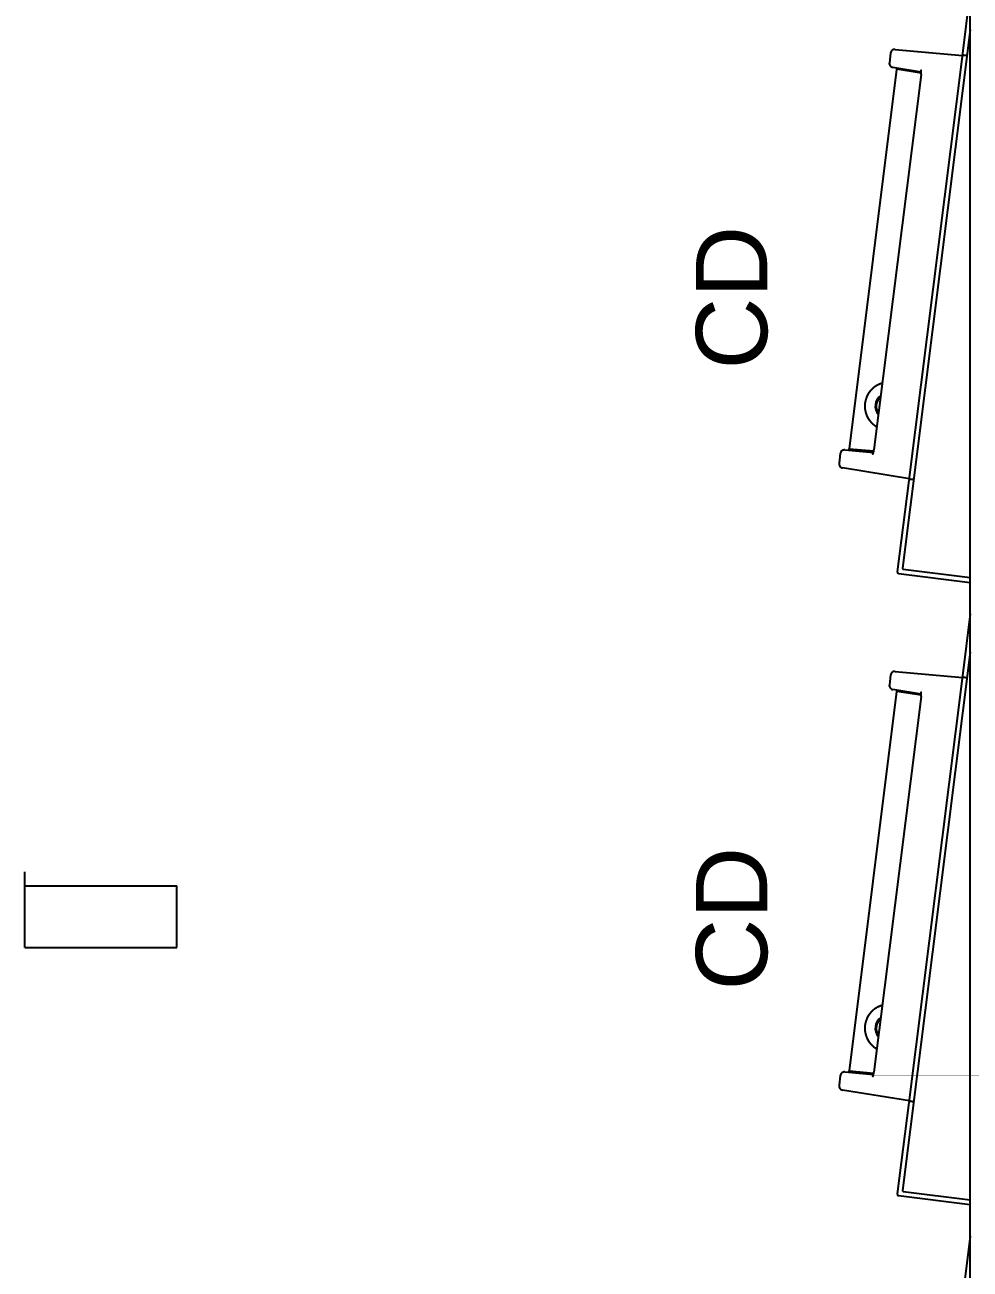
# Model space of a CAD drawing. Extents: x -22 to 17.7, y 1.4 to 35.6.
# Drawn here: x 3.377 to 5.367, y 5.03 to 7.65 of the extents above; entities that cross this region are included whole.
import ezdxf

# ---------------------------------------------------------------- set-up
doc = ezdxf.new("R2010")
doc.units = 0
doc.header["$LTSCALE"] = 0.02
doc.layers.add('ARCOND_BASE', color=7, linetype='CONTINUOUS')
doc.styles.add('PAVIM', font='swiss.ttf')

msp = doc.modelspace()

# ---------------------------------------------------------------- linework, layer by layer
at = {"layer": 'ARCOND_BASE'}
for p, q in [((5.3674, 6.4472), (5.3674, 7.7573)), ((5.3674, 7.7198), (5.351, 7.5897)), ((5.3674, 7.6394), (5.2252, 6.5058)), ((5.2096, 7.5986), (5.3515, 7.5858)), ((5.1998, 7.5908), (5.1973, 7.5705)), ((5.3503, 7.5838), (5.239, 6.6967)), ((5.3606, 7.5855), (5.3537, 7.5864)), ((5.3537, 7.5864), (5.3606, 7.5855)), ((5.2127, 7.5562), (5.1125, 6.7574)), ((5.2644, 7.5509), (5.2048, 7.5605)), ((5.2643, 7.5485), (5.2133, 7.5567)), ((5.264, 7.5456), (5.1648, 6.7551)), ((5.094, 6.7474), (5.0915, 6.7271)), ((5.1038, 6.7553), (5.1639, 6.7498)), ((5.1644, 6.7522), (5.113, 6.7569)), ((5.2397, 6.6944), (5.099, 6.7171)), ((5.2383, 6.6908), (5.2141, 6.4983)), ((5.2416, 6.6934), (5.2486, 6.6925)), ((5.2486, 6.6925), (5.2416, 6.6934)), ((5.2267, 6.5038), (5.3674, 6.4861)), ((5.2167, 6.4949), (5.3674, 6.4761)), ((5.3674, 5.1371), (5.3674, 6.4472)), ((5.3674, 6.4097), (5.351, 6.2796)), ((5.3674, 6.3293), (5.2252, 5.1957)), ((5.2096, 6.2885), (5.3515, 6.2758)), ((5.1998, 6.2807), (5.1973, 6.2604)), ((5.3503, 6.2737), (5.239, 5.3866)), ((5.3606, 6.2754), (5.3537, 6.2763)), ((5.3537, 6.2763), (5.3606, 6.2754)), ((5.2127, 6.2462), (5.1125, 5.4473)), ((5.2644, 6.2408), (5.2048, 6.2504)), ((5.2643, 6.2384), (5.2133, 6.2466)), ((5.264, 6.2355), (5.1648, 5.445)), ((3.3774, 5.8369), (3.3774, 5.8669)), ((3.3774, 5.8369), (3.6974, 5.8369)), ((3.3774, 5.7069), (3.3774, 5.8369)), ((3.6974, 5.7069), (3.6974, 5.8369)), ((3.3774, 5.7069), (3.6974, 5.7069)), ((5.094, 5.4373), (5.0915, 5.417)), ((5.1038, 5.4452), (5.1639, 5.4397)), ((5.1644, 5.4421), (5.113, 5.4468)), ((5.2397, 5.3843), (5.099, 5.407)), ((5.2383, 5.3807), (5.2141, 5.1882)), ((5.2416, 5.3833), (5.2486, 5.3824)), ((5.2486, 5.3824), (5.2416, 5.3833)), ((5.2267, 5.1937), (5.3674, 5.176)), ((5.2167, 5.1849), (5.3674, 5.166)), ((5.3674, 3.827), (5.3674, 5.1371)), ((5.3674, 5.0996), (5.351, 4.9696))]:
    msp.add_line(p, q, dxfattribs=at)
for centre, radius, start, end in [((5.3533, 7.5834), 0.003, 82.8505, 172.8505), ((5.354, 7.5894), 0.003, 172.8505, 262.8505), ((5.2413, 6.6904), 0.003, 82.8505, 172.8505), ((5.242, 6.6964), 0.003, 172.8505, 262.8505), ((5.2171, 6.4979), 0.003, 172.8505, 262.8505), ((5.2269, 6.5056), 0.0018, 172.8505, 262.8505), ((5.3533, 6.2733), 0.003, 82.8505, 172.8505), ((5.354, 6.2793), 0.003, 172.8505, 262.8505), ((5.2413, 5.3803), 0.003, 82.8505, 172.8505), ((5.242, 5.3863), 0.003, 172.8505, 262.8505), ((5.2171, 5.1878), 0.003, 172.8505, 262.8505), ((5.2269, 5.1955), 0.0018, 172.8505, 262.8505)]:
    msp.add_arc(centre, radius, start, end, dxfattribs=at)
for centre, start_param, end_param in [((5.1977, 6.847), 0.860792, 2.280801), ((5.1957, 6.8473), 0.752586, 2.389007), ((5.1977, 5.537), 0.860792, 2.280801), ((5.1957, 5.5372), 0.752586, 2.389007)]:
    msp.add_ellipse(centre, major_axis=(0.0035, 0.0278), ratio=0.999391, start_param=start_param, end_param=end_param, dxfattribs=at)
for points, degree, knots in [([(5.2096, 7.5986), (5.2095, 7.5986), (5.2095, 7.5986), (5.2084, 7.5987), (5.2073, 7.5986), (5.2052, 7.598), (5.2041, 7.5975), (5.2023, 7.596), (5.2015, 7.5951), (5.2003, 7.5931), (5.2, 7.592), (5.1998, 7.5908)], 3, [-0.027135, -0.027135, -0.027135, -0.027135, 0, 0, 3.29064, 3.29064, 6.80644, 6.80644, 10.322241, 10.322241, 13.838041, 13.838041, 13.838041, 13.838041]), ([(5.1973, 7.5705), (5.1971, 7.5693), (5.1972, 7.5682), (5.1978, 7.5659), (5.1983, 7.5648), (5.1998, 7.563), (5.2007, 7.5622), (5.2026, 7.5611), (5.2036, 7.5607), (5.2047, 7.5605), (5.2048, 7.5605), (5.2048, 7.5605)], 3, [0, 0, 0, 0, 3.5158, 3.5158, 7.031601, 7.031601, 10.547401, 10.547401, 13.819644, 13.819644, 13.865025, 13.865025, 13.865025, 13.865025]), ([(5.2127, 7.5562), (5.2127, 7.5563), (5.2127, 7.5563), (5.2127, 7.5564), (5.2128, 7.5564), (5.2128, 7.5564), (5.2128, 7.5565), (5.2128, 7.5565), (5.2129, 7.5565), (5.2129, 7.5566), (5.2129, 7.5566), (5.213, 7.5566), (5.213, 7.5566), (5.213, 7.5566), (5.2131, 7.5567), (5.2131, 7.5567), (5.2131, 7.5567), (5.2132, 7.5567), (5.2132, 7.5567), (5.2132, 7.5567), (5.2132, 7.5567), (5.2132, 7.5567), (5.2132, 7.5567), (5.2133, 7.5567), (5.2133, 7.5567), (5.2133, 7.5567), (5.2133, 7.5567), (5.2133, 7.5567)], 1, [0, 0, 0.0419879, 0.0839759, 0.1259638, 0.1668939, 0.2078241, 0.2487542, 0.2896843, 0.3303095, 0.3709346, 0.4115598, 0.4521849, 0.4928044, 0.5334239, 0.5740434, 0.614663, 0.6540309, 0.6933989, 0.7210082, 0.734611, 0.7482139, 0.7608778, 0.7735418, 0.7905417, 0.8075415, 0.8245414, 0.8466684, 0.8687953, 0.8687953]), ([(5.2223, 7.5552), (5.2224, 7.5554), (5.2224, 7.5556), (5.2224, 7.5559), (5.2224, 7.5561), (5.2224, 7.5563), (5.2224, 7.5565), (5.2225, 7.5567), (5.2225, 7.557), (5.2225, 7.5572), (5.2225, 7.5574), (5.2225, 7.5576), (5.2225, 7.5576)], 1, [2.902778, 2.902778, 3.094495, 3.327121, 3.559747, 3.792373, 4.024998, 4.26496, 4.504921, 4.744882, 4.984843, 5.224804, 5.464765, 5.490344, 5.490344]), ([(5.264, 7.5456), (5.264, 7.5458), (5.264, 7.546), (5.264, 7.5462), (5.2641, 7.5464), (5.2641, 7.5466), (5.2641, 7.5468), (5.2641, 7.547), (5.2641, 7.5472), (5.2642, 7.5474), (5.2642, 7.5477), (5.2642, 7.5479), (5.2642, 7.5481), (5.2642, 7.5483), (5.2643, 7.5485), (5.2643, 7.5487), (5.2643, 7.5489), (5.2643, 7.5491), (5.2643, 7.5493), (5.2643, 7.5495), (5.2643, 7.5497), (5.2643, 7.5499), (5.2644, 7.5501), (5.2644, 7.5503), (5.2644, 7.5505), (5.2644, 7.5507), (5.2644, 7.5509), (5.2644, 7.551), (5.2644, 7.5512), (5.2644, 7.5514), (5.2644, 7.5516), (5.2644, 7.5518), (5.2644, 7.5519), (5.2644, 7.5521), (5.2644, 7.5523), (5.2644, 7.5524), (5.2644, 7.5526), (5.2644, 7.5527), (5.2644, 7.5529), (5.2644, 7.553), (5.2644, 7.5532), (5.2644, 7.5533), (5.2643, 7.5534), (5.2643, 7.5536), (5.2643, 7.5537), (5.2643, 7.5538), (5.2643, 7.5539), (5.2643, 7.554), (5.2643, 7.5541), (5.2643, 7.5542), (5.2643, 7.5543), (5.2643, 7.5544), (5.2643, 7.5545), (5.2642, 7.5545), (5.2642, 7.5546), (5.2642, 7.5547), (5.2642, 7.5547), (5.2642, 7.5548), (5.2642, 7.5548), (5.2642, 7.5548), (5.2642, 7.5549), (5.2642, 7.5549), (5.2642, 7.5549), (5.2642, 7.5549), (5.2642, 7.5549), (5.2642, 7.5549)], 1, [0, 0, 0.200219, 0.400438, 0.600656, 0.800875, 1.001094, 1.217587, 1.434081, 1.650574, 1.867067, 2.08356, 2.300054, 2.516547, 2.73304, 2.949533, 3.166027, 3.38252, 3.599013, 3.815506, 4.032, 4.243984, 4.455968, 4.667952, 4.879936, 5.091921, 5.303905, 5.515889, 5.727873, 5.939857, 6.151842, 6.363826, 6.57581, 6.787794, 6.999778, 7.211763, 7.423747, 7.634351, 7.844955, 8.05556, 8.266164, 8.476768, 8.687372, 8.897977, 9.108581, 9.319185, 9.52979, 9.740394, 9.950998, 10.161602, 10.372207, 10.582811, 10.763907, 10.945002, 11.126098, 11.307193, 11.488289, 11.669385, 11.85048, 12.015872, 12.181264, 12.346656, 12.512048, 12.677439, 12.842831, 12.982571, 13.034543, 13.034543]), ([(5.1824, 6.8955), (5.182, 6.8954), (5.1813, 6.8952), (5.1805, 6.895), (5.1797, 6.8947), (5.179, 6.8945), (5.1782, 6.8942), (5.1775, 6.8939), (5.1767, 6.8936), (5.176, 6.8933), (5.1753, 6.893), (5.1745, 6.8927), (5.1738, 6.8923), (5.1731, 6.892), (5.1724, 6.8916), (5.1717, 6.8912), (5.171, 6.8908), (5.1703, 6.8904), (5.1696, 6.89), (5.1689, 6.8896), (5.1683, 6.8892), (5.1676, 6.8887), (5.1669, 6.8883), (5.1663, 6.8878), (5.1656, 6.8873), (5.165, 6.8868), (5.1644, 6.8863), (5.1637, 6.8858), (5.1631, 6.8853), (5.1625, 6.8848), (5.1619, 6.8843), (5.1613, 6.8837), (5.1608, 6.8832), (5.1602, 6.8826), (5.1596, 6.882), (5.1591, 6.8815), (5.1586, 6.8809), (5.158, 6.8803), (5.1575, 6.8797), (5.157, 6.879), (5.1565, 6.8784), (5.156, 6.8778), (5.1555, 6.8772), (5.155, 6.8765), (5.1546, 6.8759), (5.1541, 6.8752), (5.1537, 6.8745), (5.1533, 6.8739), (5.1528, 6.8732), (5.1524, 6.8725), (5.152, 6.8718), (5.1516, 6.8711), (5.1513, 6.8704), (5.1509, 6.8697), (5.1506, 6.869), (5.1502, 6.8682), (5.1499, 6.8675), (5.1496, 6.8668), (5.1493, 6.866), (5.149, 6.8653), (5.1487, 6.8645), (5.1484, 6.8638), (5.1482, 6.863), (5.1479, 6.8623), (5.1477, 6.8615), (5.1475, 6.8607), (5.1473, 6.86), (5.1471, 6.8592), (5.1469, 6.8584), (5.1467, 6.8576), (5.1465, 6.8568), (5.1464, 6.856), (5.1463, 6.8553), (5.1461, 6.8545), (5.146, 6.8537), (5.1459, 6.8529), (5.1459, 6.8521), (5.1458, 6.8513), (5.1457, 6.8505), (5.1457, 6.8497), (5.1457, 6.8489), (5.1456, 6.8481), (5.1456, 6.8473), (5.1456, 6.8465), (5.1457, 6.8457), (5.1457, 6.8449), (5.1457, 6.8441), (5.1458, 6.8433), (5.1459, 6.8425), (5.1459, 6.8417), (5.146, 6.8409), (5.1461, 6.8401), (5.1463, 6.8393), (5.1464, 6.8385), (5.1466, 6.8378), (5.1467, 6.837), (5.1469, 6.8362), (5.1471, 6.8354), (5.1473, 6.8346), (5.1475, 6.8339), (5.1477, 6.8331), (5.1479, 6.8323), (5.1482, 6.8316), (5.1484, 6.8308), (5.1487, 6.8301), (5.149, 6.8293), (5.1493, 6.8286), (5.1496, 6.8278), (5.1499, 6.8271), (5.1502, 6.8264), (5.1506, 6.8256), (5.1509, 6.8249), (5.1513, 6.8242), (5.1517, 6.8235), (5.152, 6.8228), (5.1524, 6.8221), (5.1529, 6.8214), (5.1533, 6.8207), (5.1537, 6.8201), (5.1541, 6.8194), (5.1546, 6.8187), (5.1551, 6.8181), (5.1555, 6.8174), (5.156, 6.8168), (5.1565, 6.8162), (5.157, 6.8155), (5.1575, 6.8149), (5.158, 6.8143), (5.1586, 6.8137), (5.1591, 6.8131), (5.1597, 6.8126), (5.1602, 6.812), (5.1608, 6.8114), (5.1614, 6.8109), (5.162, 6.8103), (5.1626, 6.8098), (5.1632, 6.8093), (5.1638, 6.8088), (5.1644, 6.8083), (5.165, 6.8078), (5.1657, 6.8073), (5.1663, 6.8068), (5.167, 6.8063), (5.1676, 6.8059), (5.1683, 6.8054), (5.169, 6.805), (5.1696, 6.8046), (5.1703, 6.8042), (5.1709, 6.8038)], 1, [3.527144, 3.527144, 3.535478, 3.551478, 3.567478, 3.583478, 3.599477, 3.615477, 3.631477, 3.647476, 3.663476, 3.679476, 3.695475, 3.711475, 3.727475, 3.743474, 3.759474, 3.775474, 3.791474, 3.807474, 3.823473, 3.839473, 3.855473, 3.871473, 3.887473, 3.903473, 3.919473, 3.935473, 3.951473, 3.967472, 3.983472, 3.999472, 4.015472, 4.031472, 4.047472, 4.063472, 4.079472, 4.095472, 4.111472, 4.127472, 4.143472, 4.159472, 4.175472, 4.191472, 4.207473, 4.223473, 4.239473, 4.255473, 4.271473, 4.287473, 4.303473, 4.319473, 4.335474, 4.351474, 4.367474, 4.383474, 4.399474, 4.415474, 4.431475, 4.447475, 4.463475, 4.479476, 4.495476, 4.511476, 4.527476, 4.543477, 4.559477, 4.575477, 4.591478, 4.607478, 4.623478, 4.639479, 4.655479, 4.671479, 4.68748, 4.70348, 4.71948, 4.735481, 4.751481, 4.767481, 4.783482, 4.799482, 4.815483, 4.831483, 4.847483, 4.863484, 4.879484, 4.895485, 4.911485, 4.927485, 4.943486, 4.959486, 4.975486, 4.991487, 5.007487, 5.023488, 5.039488, 5.055488, 5.071489, 5.087489, 5.103489, 5.11949, 5.13549, 5.15149, 5.16749, 5.183491, 5.199491, 5.215491, 5.231492, 5.247492, 5.263492, 5.279493, 5.295493, 5.311493, 5.327493, 5.343494, 5.359494, 5.375494, 5.391494, 5.407494, 5.423495, 5.439495, 5.455495, 5.471495, 5.487495, 5.503495, 5.519495, 5.535495, 5.551495, 5.567495, 5.583495, 5.599496, 5.615496, 5.631496, 5.647496, 5.663496, 5.679496, 5.695496, 5.711496, 5.727496, 5.743496, 5.759495, 5.775495, 5.791495, 5.807495, 5.823495, 5.839495, 5.855495, 5.871494, 5.885424, 5.885424]), ([(5.1038, 6.7553), (5.1037, 6.7553), (5.1037, 6.7553), (5.1026, 6.7553), (5.1015, 6.7552), (5.0994, 6.7546), (5.0983, 6.7541), (5.0965, 6.7526), (5.0957, 6.7517), (5.0945, 6.7497), (5.0942, 6.7486), (5.094, 6.7474)], 3, [-0.045381, -0.045381, -0.045381, -0.045381, 0, 0, 3.272243, 3.272243, 6.788044, 6.788044, 10.303844, 10.303844, 13.819644, 13.819644, 13.819644, 13.819644]), ([(5.113, 6.7569), (5.1129, 6.7569), (5.1129, 6.7569), (5.1129, 6.7569), (5.1129, 6.7569), (5.1129, 6.7569), (5.1129, 6.7569), (5.1129, 6.7569), (5.1129, 6.7569), (5.1128, 6.7569), (5.1128, 6.7569), (5.1128, 6.7569), (5.1127, 6.7569), (5.1127, 6.7569), (5.1127, 6.757), (5.1127, 6.757), (5.1126, 6.757), (5.1126, 6.7571), (5.1126, 6.7571), (5.1126, 6.7571), (5.1125, 6.7572), (5.1125, 6.7572), (5.1125, 6.7572), (5.1125, 6.7573), (5.1125, 6.7573), (5.1125, 6.7574), (5.1125, 6.7574)], 1, [0, 0, 0.0626187, 0.09388, 0.1065253, 0.1191706, 0.1318049, 0.1444393, 0.1613001, 0.1781609, 0.1950217, 0.2249463, 0.2548709, 0.2977034, 0.340536, 0.3833685, 0.4231744, 0.4629803, 0.5027861, 0.542592, 0.5832112, 0.6238303, 0.6644495, 0.7050686, 0.7460327, 0.7869968, 0.8279608, 0.8689249, 0.8689249]), ([(5.1217, 6.7536), (5.1217, 6.7537), (5.1217, 6.7539), (5.1218, 6.7541), (5.1218, 6.7543), (5.1218, 6.7545), (5.1219, 6.7547), (5.1219, 6.7549), (5.1219, 6.7551), (5.122, 6.7554), (5.122, 6.7556), (5.122, 6.7558), (5.1221, 6.756), (5.1221, 6.756)], 1, [21.441958, 21.441958, 21.467705, 21.698529, 21.929352, 22.160176, 22.391, 22.621824, 22.852647, 23.083471, 23.314295, 23.545119, 23.775943, 24.006766, 24.026551, 24.026551]), ([(5.1627, 6.746), (5.1627, 6.746), (5.1627, 6.746), (5.1627, 6.746), (5.1627, 6.746), (5.1627, 6.746), (5.1628, 6.7461), (5.1628, 6.7461), (5.1628, 6.7461), (5.1628, 6.7461), (5.1628, 6.7462), (5.1628, 6.7462), (5.1628, 6.7462), (5.1629, 6.7463), (5.1629, 6.7463), (5.1629, 6.7464), (5.1629, 6.7464), (5.1629, 6.7465), (5.163, 6.7466), (5.163, 6.7466), (5.163, 6.7467), (5.163, 6.7468), (5.1631, 6.7469), (5.1631, 6.747), (5.1631, 6.747), (5.1632, 6.7471), (5.1632, 6.7472), (5.1632, 6.7473), (5.1633, 6.7475), (5.1633, 6.7476), (5.1633, 6.7477), (5.1634, 6.7478), (5.1634, 6.748), (5.1635, 6.7481), (5.1635, 6.7482), (5.1635, 6.7484), (5.1636, 6.7485), (5.1636, 6.7486), (5.1636, 6.7488), (5.1637, 6.749), (5.1637, 6.7491), (5.1638, 6.7493), (5.1638, 6.7495), (5.1639, 6.7497), (5.1639, 6.7498), (5.1639, 6.75), (5.164, 6.7502), (5.164, 6.7504), (5.1641, 6.7506), (5.1641, 6.7508), (5.1641, 6.751), (5.1642, 6.7512), (5.1642, 6.7514), (5.1643, 6.7516), (5.1643, 6.7518), (5.1643, 6.752), (5.1644, 6.7522), (5.1644, 6.7524), (5.1644, 6.7526), (5.1645, 6.7528), (5.1645, 6.753), (5.1645, 6.7532), (5.1646, 6.7534), (5.1646, 6.7536), (5.1646, 6.7538), (5.1647, 6.754), (5.1647, 6.7542), (5.1647, 6.7545), (5.1648, 6.7547), (5.1648, 6.7549), (5.1648, 6.7551)], 1, [11.287326, 11.287326, 11.347666, 11.479103, 11.610541, 11.741979, 11.873417, 12.019793, 12.16617, 12.312547, 12.458923, 12.6053, 12.751676, 12.898053, 13.044429, 13.190806, 13.337183, 13.503495, 13.669808, 13.836121, 14.002433, 14.168746, 14.335059, 14.501372, 14.667684, 14.833997, 15.00031, 15.166623, 15.360061, 15.553499, 15.746938, 15.940376, 16.133814, 16.327253, 16.520691, 16.714129, 16.907568, 17.101006, 17.294444, 17.487883, 17.704962, 17.922041, 18.13912, 18.356199, 18.573278, 18.790357, 19.007436, 19.224515, 19.441594, 19.658673, 19.875752, 20.092831, 20.30991, 20.52293, 20.73595, 20.94897, 21.161989, 21.375009, 21.588029, 21.801049, 22.014069, 22.227089, 22.440109, 22.653129, 22.866148, 23.079168, 23.292188, 23.505208, 23.712646, 23.920084, 24.127522, 24.33496, 24.33496]), ([(5.0915, 6.7271), (5.0913, 6.726), (5.0914, 6.7248), (5.092, 6.7225), (5.0926, 6.7214), (5.094, 6.7196), (5.0949, 6.7188), (5.0968, 6.7177), (5.0979, 6.7173), (5.099, 6.7171), (5.099, 6.7171), (5.099, 6.7171)], 3, [0, 0, 0, 0, 3.5158, 3.5158, 7.031601, 7.031601, 10.547401, 10.547401, 13.838041, 13.838041, 13.865175, 13.865175, 13.865175, 13.865175]), ([(5.2096, 6.2885), (5.2095, 6.2885), (5.2095, 6.2885), (5.2084, 6.2886), (5.2073, 6.2885), (5.2052, 6.2879), (5.2041, 6.2874), (5.2023, 6.2859), (5.2015, 6.285), (5.2003, 6.283), (5.2, 6.2819), (5.1998, 6.2807)], 3, [-0.027135, -0.027135, -0.027135, -0.027135, 0, 0, 3.29064, 3.29064, 6.80644, 6.80644, 10.322241, 10.322241, 13.838041, 13.838041, 13.838041, 13.838041]), ([(5.1973, 6.2604), (5.1971, 6.2592), (5.1972, 6.2581), (5.1978, 6.2558), (5.1983, 6.2547), (5.1998, 6.2529), (5.2007, 6.2521), (5.2026, 6.251), (5.2036, 6.2506), (5.2047, 6.2504), (5.2048, 6.2504), (5.2048, 6.2504)], 3, [0, 0, 0, 0, 3.5158, 3.5158, 7.031601, 7.031601, 10.547401, 10.547401, 13.819644, 13.819644, 13.865025, 13.865025, 13.865025, 13.865025]), ([(5.2127, 6.2462), (5.2127, 6.2462), (5.2127, 6.2462), (5.2127, 6.2463), (5.2128, 6.2463), (5.2128, 6.2463), (5.2128, 6.2464), (5.2128, 6.2464), (5.2129, 6.2464), (5.2129, 6.2465), (5.2129, 6.2465), (5.213, 6.2465), (5.213, 6.2465), (5.213, 6.2466), (5.2131, 6.2466), (5.2131, 6.2466), (5.2131, 6.2466), (5.2132, 6.2466), (5.2132, 6.2466), (5.2132, 6.2466), (5.2132, 6.2466), (5.2132, 6.2466), (5.2132, 6.2466), (5.2133, 6.2466), (5.2133, 6.2466), (5.2133, 6.2466), (5.2133, 6.2466), (5.2133, 6.2466)], 1, [0, 0, 0.0419879, 0.0839759, 0.1259638, 0.1668939, 0.2078241, 0.2487542, 0.2896843, 0.3303095, 0.3709346, 0.4115598, 0.4521849, 0.4928044, 0.5334239, 0.5740434, 0.614663, 0.6540309, 0.6933989, 0.7210082, 0.734611, 0.7482139, 0.7608778, 0.7735418, 0.7905417, 0.8075415, 0.8245414, 0.8466684, 0.8687953, 0.8687953]), ([(5.2223, 6.2451), (5.2224, 6.2453), (5.2224, 6.2455), (5.2224, 6.2458), (5.2224, 6.246), (5.2224, 6.2462), (5.2224, 6.2464), (5.2225, 6.2466), (5.2225, 6.2469), (5.2225, 6.2471), (5.2225, 6.2473), (5.2225, 6.2475), (5.2225, 6.2475)], 1, [2.902778, 2.902778, 3.094495, 3.327121, 3.559747, 3.792373, 4.024998, 4.26496, 4.504921, 4.744882, 4.984843, 5.224804, 5.464765, 5.490344, 5.490344]), ([(5.264, 6.2355), (5.264, 6.2357), (5.264, 6.2359), (5.264, 6.2361), (5.2641, 6.2363), (5.2641, 6.2365), (5.2641, 6.2367), (5.2641, 6.2369), (5.2641, 6.2371), (5.2642, 6.2374), (5.2642, 6.2376), (5.2642, 6.2378), (5.2642, 6.238), (5.2642, 6.2382), (5.2643, 6.2384), (5.2643, 6.2386), (5.2643, 6.2388), (5.2643, 6.239), (5.2643, 6.2392), (5.2643, 6.2394), (5.2643, 6.2396), (5.2643, 6.2398), (5.2644, 6.24), (5.2644, 6.2402), (5.2644, 6.2404), (5.2644, 6.2406), (5.2644, 6.2408), (5.2644, 6.241), (5.2644, 6.2411), (5.2644, 6.2413), (5.2644, 6.2415), (5.2644, 6.2417), (5.2644, 6.2418), (5.2644, 6.242), (5.2644, 6.2422), (5.2644, 6.2423), (5.2644, 6.2425), (5.2644, 6.2426), (5.2644, 6.2428), (5.2644, 6.2429), (5.2644, 6.2431), (5.2644, 6.2432), (5.2643, 6.2433), (5.2643, 6.2435), (5.2643, 6.2436), (5.2643, 6.2437), (5.2643, 6.2438), (5.2643, 6.2439), (5.2643, 6.244), (5.2643, 6.2441), (5.2643, 6.2442), (5.2643, 6.2443), (5.2643, 6.2444), (5.2642, 6.2445), (5.2642, 6.2445), (5.2642, 6.2446), (5.2642, 6.2446), (5.2642, 6.2447), (5.2642, 6.2447), (5.2642, 6.2447), (5.2642, 6.2448), (5.2642, 6.2448), (5.2642, 6.2448), (5.2642, 6.2448), (5.2642, 6.2448), (5.2642, 6.2448)], 1, [0, 0, 0.200219, 0.400438, 0.600656, 0.800875, 1.001094, 1.217587, 1.434081, 1.650574, 1.867067, 2.08356, 2.300054, 2.516547, 2.73304, 2.949533, 3.166027, 3.38252, 3.599013, 3.815506, 4.032, 4.243984, 4.455968, 4.667952, 4.879936, 5.091921, 5.303905, 5.515889, 5.727873, 5.939857, 6.151842, 6.363826, 6.57581, 6.787794, 6.999778, 7.211763, 7.423747, 7.634351, 7.844955, 8.05556, 8.266164, 8.476768, 8.687372, 8.897977, 9.108581, 9.319185, 9.52979, 9.740394, 9.950998, 10.161602, 10.372207, 10.582811, 10.763907, 10.945002, 11.126098, 11.307193, 11.488289, 11.669385, 11.85048, 12.015872, 12.181264, 12.346656, 12.512048, 12.677439, 12.842831, 12.982571, 13.034543, 13.034543]), ([(5.1824, 5.5854), (5.182, 5.5853), (5.1813, 5.5851), (5.1805, 5.5849), (5.1797, 5.5846), (5.179, 5.5844), (5.1782, 5.5841), (5.1775, 5.5838), (5.1767, 5.5835), (5.176, 5.5832), (5.1753, 5.5829), (5.1745, 5.5826), (5.1738, 5.5822), (5.1731, 5.5819), (5.1724, 5.5815), (5.1717, 5.5811), (5.171, 5.5807), (5.1703, 5.5803), (5.1696, 5.5799), (5.1689, 5.5795), (5.1683, 5.5791), (5.1676, 5.5786), (5.1669, 5.5782), (5.1663, 5.5777), (5.1656, 5.5772), (5.165, 5.5767), (5.1644, 5.5762), (5.1637, 5.5757), (5.1631, 5.5752), (5.1625, 5.5747), (5.1619, 5.5742), (5.1613, 5.5736), (5.1608, 5.5731), (5.1602, 5.5725), (5.1596, 5.5719), (5.1591, 5.5714), (5.1586, 5.5708), (5.158, 5.5702), (5.1575, 5.5696), (5.157, 5.569), (5.1565, 5.5683), (5.156, 5.5677), (5.1555, 5.5671), (5.155, 5.5664), (5.1546, 5.5658), (5.1541, 5.5651), (5.1537, 5.5644), (5.1533, 5.5638), (5.1528, 5.5631), (5.1524, 5.5624), (5.152, 5.5617), (5.1516, 5.561), (5.1513, 5.5603), (5.1509, 5.5596), (5.1506, 5.5589), (5.1502, 5.5581), (5.1499, 5.5574), (5.1496, 5.5567), (5.1493, 5.5559), (5.149, 5.5552), (5.1487, 5.5544), (5.1484, 5.5537), (5.1482, 5.5529), (5.1479, 5.5522), (5.1477, 5.5514), (5.1475, 5.5506), (5.1473, 5.5499), (5.1471, 5.5491), (5.1469, 5.5483), (5.1467, 5.5475), (5.1465, 5.5467), (5.1464, 5.546), (5.1463, 5.5452), (5.1461, 5.5444), (5.146, 5.5436), (5.1459, 5.5428), (5.1459, 5.542), (5.1458, 5.5412), (5.1457, 5.5404), (5.1457, 5.5396), (5.1457, 5.5388), (5.1456, 5.538), (5.1456, 5.5372), (5.1456, 5.5364), (5.1457, 5.5356), (5.1457, 5.5348), (5.1457, 5.534), (5.1458, 5.5332), (5.1459, 5.5324), (5.1459, 5.5316), (5.146, 5.5308), (5.1461, 5.53), (5.1463, 5.5292), (5.1464, 5.5284), (5.1466, 5.5277), (5.1467, 5.5269), (5.1469, 5.5261), (5.1471, 5.5253), (5.1473, 5.5245), (5.1475, 5.5238), (5.1477, 5.523), (5.1479, 5.5222), (5.1482, 5.5215), (5.1484, 5.5207), (5.1487, 5.52), (5.149, 5.5192), (5.1493, 5.5185), (5.1496, 5.5177), (5.1499, 5.517), (5.1502, 5.5163), (5.1506, 5.5155), (5.1509, 5.5148), (5.1513, 5.5141), (5.1517, 5.5134), (5.152, 5.5127), (5.1524, 5.512), (5.1529, 5.5113), (5.1533, 5.5106), (5.1537, 5.51), (5.1541, 5.5093), (5.1546, 5.5086), (5.1551, 5.508), (5.1555, 5.5073), (5.156, 5.5067), (5.1565, 5.5061), (5.157, 5.5055), (5.1575, 5.5048), (5.158, 5.5042), (5.1586, 5.5036), (5.1591, 5.503), (5.1597, 5.5025), (5.1602, 5.5019), (5.1608, 5.5013), (5.1614, 5.5008), (5.162, 5.5002), (5.1626, 5.4997), (5.1632, 5.4992), (5.1638, 5.4987), (5.1644, 5.4982), (5.165, 5.4977), (5.1657, 5.4972), (5.1663, 5.4967), (5.167, 5.4962), (5.1676, 5.4958), (5.1683, 5.4954), (5.169, 5.4949), (5.1696, 5.4945), (5.1703, 5.4941), (5.1709, 5.4937)], 1, [3.527144, 3.527144, 3.535478, 3.551478, 3.567478, 3.583478, 3.599477, 3.615477, 3.631477, 3.647476, 3.663476, 3.679476, 3.695475, 3.711475, 3.727475, 3.743474, 3.759474, 3.775474, 3.791474, 3.807474, 3.823473, 3.839473, 3.855473, 3.871473, 3.887473, 3.903473, 3.919473, 3.935473, 3.951473, 3.967472, 3.983472, 3.999472, 4.015472, 4.031472, 4.047472, 4.063472, 4.079472, 4.095472, 4.111472, 4.127472, 4.143472, 4.159472, 4.175472, 4.191472, 4.207473, 4.223473, 4.239473, 4.255473, 4.271473, 4.287473, 4.303473, 4.319473, 4.335474, 4.351474, 4.367474, 4.383474, 4.399474, 4.415474, 4.431475, 4.447475, 4.463475, 4.479476, 4.495476, 4.511476, 4.527476, 4.543477, 4.559477, 4.575477, 4.591478, 4.607478, 4.623478, 4.639479, 4.655479, 4.671479, 4.68748, 4.70348, 4.71948, 4.735481, 4.751481, 4.767481, 4.783482, 4.799482, 4.815483, 4.831483, 4.847483, 4.863484, 4.879484, 4.895485, 4.911485, 4.927485, 4.943486, 4.959486, 4.975486, 4.991487, 5.007487, 5.023488, 5.039488, 5.055488, 5.071489, 5.087489, 5.103489, 5.11949, 5.13549, 5.15149, 5.16749, 5.183491, 5.199491, 5.215491, 5.231492, 5.247492, 5.263492, 5.279493, 5.295493, 5.311493, 5.327493, 5.343494, 5.359494, 5.375494, 5.391494, 5.407494, 5.423495, 5.439495, 5.455495, 5.471495, 5.487495, 5.503495, 5.519495, 5.535495, 5.551495, 5.567495, 5.583495, 5.599496, 5.615496, 5.631496, 5.647496, 5.663496, 5.679496, 5.695496, 5.711496, 5.727496, 5.743496, 5.759495, 5.775495, 5.791495, 5.807495, 5.823495, 5.839495, 5.855495, 5.871494, 5.885424, 5.885424]), ([(5.1038, 5.4452), (5.1037, 5.4452), (5.1037, 5.4452), (5.1026, 5.4453), (5.1015, 5.4451), (5.0994, 5.4445), (5.0983, 5.444), (5.0965, 5.4425), (5.0957, 5.4416), (5.0945, 5.4396), (5.0942, 5.4385), (5.094, 5.4373)], 3, [-0.045381, -0.045381, -0.045381, -0.045381, 0, 0, 3.272243, 3.272243, 6.788044, 6.788044, 10.303844, 10.303844, 13.819644, 13.819644, 13.819644, 13.819644]), ([(5.113, 5.4468), (5.1129, 5.4468), (5.1129, 5.4468), (5.1129, 5.4468), (5.1129, 5.4468), (5.1129, 5.4468), (5.1129, 5.4468), (5.1129, 5.4468), (5.1129, 5.4468), (5.1128, 5.4468), (5.1128, 5.4468), (5.1128, 5.4468), (5.1127, 5.4468), (5.1127, 5.4469), (5.1127, 5.4469), (5.1127, 5.4469), (5.1126, 5.4469), (5.1126, 5.447), (5.1126, 5.447), (5.1126, 5.447), (5.1125, 5.4471), (5.1125, 5.4471), (5.1125, 5.4472), (5.1125, 5.4472), (5.1125, 5.4472), (5.1125, 5.4473), (5.1125, 5.4473)], 1, [0, 0, 0.0626187, 0.09388, 0.1065253, 0.1191706, 0.1318049, 0.1444393, 0.1613001, 0.1781609, 0.1950217, 0.2249463, 0.2548709, 0.2977034, 0.340536, 0.3833685, 0.4231744, 0.4629803, 0.5027861, 0.542592, 0.5832112, 0.6238303, 0.6644495, 0.7050686, 0.7460327, 0.7869968, 0.8279608, 0.8689249, 0.8689249]), ([(5.1217, 5.4435), (5.1217, 5.4436), (5.1217, 5.4438), (5.1218, 5.444), (5.1218, 5.4442), (5.1218, 5.4444), (5.1219, 5.4446), (5.1219, 5.4448), (5.1219, 5.445), (5.122, 5.4453), (5.122, 5.4455), (5.122, 5.4457), (5.1221, 5.4459), (5.1221, 5.4459)], 1, [21.441958, 21.441958, 21.467705, 21.698529, 21.929352, 22.160176, 22.391, 22.621824, 22.852647, 23.083471, 23.314295, 23.545119, 23.775943, 24.006766, 24.026551, 24.026551]), ([(5.1627, 5.4359), (5.1627, 5.4359), (5.1627, 5.4359), (5.1627, 5.4359), (5.1627, 5.4359), (5.1627, 5.4359), (5.1628, 5.436), (5.1628, 5.436), (5.1628, 5.436), (5.1628, 5.436), (5.1628, 5.4361), (5.1628, 5.4361), (5.1628, 5.4361), (5.1629, 5.4362), (5.1629, 5.4362), (5.1629, 5.4363), (5.1629, 5.4363), (5.1629, 5.4364), (5.163, 5.4365), (5.163, 5.4365), (5.163, 5.4366), (5.163, 5.4367), (5.1631, 5.4368), (5.1631, 5.4369), (5.1631, 5.437), (5.1632, 5.437), (5.1632, 5.4371), (5.1632, 5.4372), (5.1633, 5.4374), (5.1633, 5.4375), (5.1633, 5.4376), (5.1634, 5.4377), (5.1634, 5.4379), (5.1635, 5.438), (5.1635, 5.4381), (5.1635, 5.4383), (5.1636, 5.4384), (5.1636, 5.4386), (5.1636, 5.4387), (5.1637, 5.4389), (5.1637, 5.439), (5.1638, 5.4392), (5.1638, 5.4394), (5.1639, 5.4396), (5.1639, 5.4397), (5.1639, 5.4399), (5.164, 5.4401), (5.164, 5.4403), (5.1641, 5.4405), (5.1641, 5.4407), (5.1641, 5.4409), (5.1642, 5.4411), (5.1642, 5.4413), (5.1643, 5.4415), (5.1643, 5.4417), (5.1643, 5.4419), (5.1644, 5.4421), (5.1644, 5.4423), (5.1644, 5.4425), (5.1645, 5.4427), (5.1645, 5.4429), (5.1645, 5.4431), (5.1646, 5.4433), (5.1646, 5.4435), (5.1646, 5.4437), (5.1647, 5.4439), (5.1647, 5.4442), (5.1647, 5.4444), (5.1648, 5.4446), (5.1648, 5.4448), (5.1648, 5.445)], 1, [11.287326, 11.287326, 11.347666, 11.479103, 11.610541, 11.741979, 11.873417, 12.019793, 12.16617, 12.312547, 12.458923, 12.6053, 12.751676, 12.898053, 13.044429, 13.190806, 13.337183, 13.503495, 13.669808, 13.836121, 14.002433, 14.168746, 14.335059, 14.501372, 14.667684, 14.833997, 15.00031, 15.166623, 15.360061, 15.553499, 15.746938, 15.940376, 16.133814, 16.327253, 16.520691, 16.714129, 16.907568, 17.101006, 17.294444, 17.487883, 17.704962, 17.922041, 18.13912, 18.356199, 18.573278, 18.790357, 19.007436, 19.224515, 19.441594, 19.658673, 19.875752, 20.092831, 20.30991, 20.52293, 20.73595, 20.94897, 21.161989, 21.375009, 21.588029, 21.801049, 22.014069, 22.227089, 22.440109, 22.653129, 22.866148, 23.079168, 23.292188, 23.505208, 23.712646, 23.920084, 24.127522, 24.33496, 24.33496]), ([(5.0915, 5.417), (5.0913, 5.4159), (5.0914, 5.4147), (5.092, 5.4124), (5.0926, 5.4114), (5.094, 5.4095), (5.0949, 5.4087), (5.0968, 5.4076), (5.0979, 5.4072), (5.099, 5.407), (5.099, 5.407), (5.099, 5.407)], 3, [0, 0, 0, 0, 3.5158, 3.5158, 7.031601, 7.031601, 10.547401, 10.547401, 13.838041, 13.838041, 13.865175, 13.865175, 13.865175, 13.865175])]:
    msp.add_open_spline(points, degree=degree, knots=knots, dxfattribs=at)
for points in [[(5.113, 6.7569), (5.113, 6.7569), (5.113, 6.7569), (5.113, 6.7569), (5.113, 6.7569), (5.113, 6.7569)], [(5.113, 5.4468), (5.113, 5.4468), (5.113, 5.4468), (5.113, 5.4468), (5.113, 5.4468), (5.113, 5.4468)]]:
    msp.add_open_spline(points, degree=1, dxfattribs=at)

# ---------------------------------------------------------------- texts
at = {"layer": 'ARCOND_BASE', "style": 'PAVIM'}
for p in [(4.9402, 6.9244), (4.9402, 5.6166)]:
    msp.add_text('CD', height=0.15, rotation=90, dxfattribs=at).set_placement(p)

doc.saveas('drawing.dxf')
